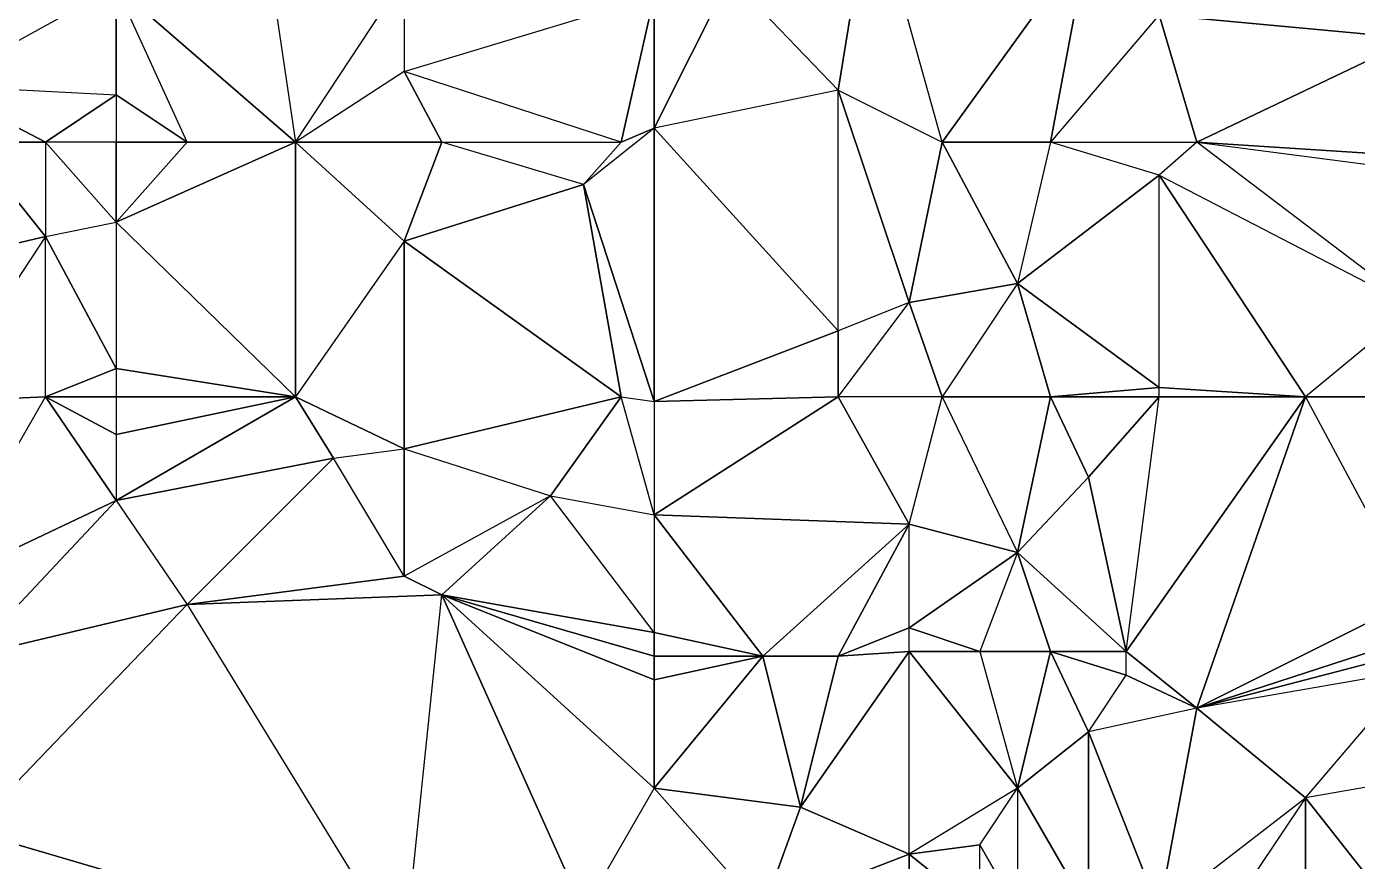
# Model space of a CAD drawing. Header units: metres. Extents: x 121.06818 to 121.07159, y 3.17836 to 3.18313.
# Drawn here: x 121.070202 to 121.070484, y 3.1807055 to 3.1808825 of the extents above; entities that cross this region are included whole.
import ezdxf

# ---------------------------------------------------------------- set-up
doc = ezdxf.new("R2010")
doc.units = ezdxf.units.M

msp = doc.modelspace()

# ---------------------------------------------------------------- linework, layer by layer
at = {"layer": 'DELAUNEY13542', "color": 252}
msp.add_3dface([(121.070412, 3.180695, 0.01032), (121.070404, 3.180695, 0.01031), (121.070404, 3.180709, 0.01031)], dxfattribs=at)
at = {"layer": 'DELAUNEY13543', "color": 252}
msp.add_3dface([(121.070427, 3.180695, 0.01033), (121.070442, 3.180695, 0.01034), (121.070427, 3.180733, 0.01033)], dxfattribs=at)
at = {"layer": 'DELAUNEY13554', "color": 252}
msp.add_3dface([(121.070457, 3.180695, 0.01035), (121.070473, 3.180696, 0.01036), (121.070473, 3.180719, 0.01036)], dxfattribs=at)
at = {"layer": 'DELAUNEY13562', "color": 252}
msp.add_3dface([(121.07032, 3.180695, 0.01028), (121.070282, 3.180685, 0.01028), (121.07029, 3.180762, 0.01028)], dxfattribs=at)
at = {"layer": 'DELAUNEY13563', "color": 252}
msp.add_3dface([(121.070412, 3.180695, 0.01032), (121.070427, 3.180695, 0.01033), (121.070412, 3.180721, 0.01032)], dxfattribs=at)
at = {"layer": 'DELAUNEY13582', "color": 252}
msp.add_3dface([(121.070282, 3.180685, 0.01028), (121.07019, 3.180695, 0.01027), (121.07019, 3.180712, 0.01027)], dxfattribs=at)
at = {"layer": 'DELAUNEY13593', "color": 252}
msp.add_3dface([(121.07032, 3.180695, 0.01028), (121.070358, 3.180695, 0.01029), (121.070335, 3.180721, 0.01028)], dxfattribs=at)
at = {"layer": 'DELAUNEY13595', "color": 252}
msp.add_3dface([(121.070358, 3.180695, 0.01029), (121.070389, 3.180697, 0.0103), (121.070389, 3.180707, 0.0103)], dxfattribs=at)
at = {"layer": 'DELAUNEY13596', "color": 252}
msp.add_3dface([(121.070457, 3.180695, 0.01035), (121.070442, 3.180695, 0.01034), (121.070473, 3.180719, 0.01036)], dxfattribs=at)
at = {"layer": 'DELAUNEY13607', "color": 252}
msp.add_3dface([(121.070389, 3.180697, 0.0103), (121.070404, 3.180695, 0.01031), (121.070389, 3.180707, 0.0103)], dxfattribs=at)
at = {"layer": 'DELAUNEY13608', "color": 252}
msp.add_3dface([(121.070473, 3.180696, 0.01036), (121.070488, 3.1807, 0.01037), (121.070473, 3.180719, 0.01036)], dxfattribs=at)
at = {"layer": 'DELAUNEY13620', "color": 252}
msp.add_3dface([(121.070335, 3.180721, 0.01028), (121.07032, 3.180695, 0.01028), (121.07029, 3.180762, 0.01028)], dxfattribs=at)
at = {"layer": 'DELAUNEY13621', "color": 252}
msp.add_3dface([(121.070335, 3.180721, 0.01028), (121.070358, 3.180695, 0.01029), (121.070366, 3.180717, 0.01029)], dxfattribs=at)
at = {"layer": 'DELAUNEY13622', "color": 252}
msp.add_3dface([(121.070358, 3.180695, 0.01029), (121.070389, 3.180707, 0.0103), (121.070366, 3.180717, 0.01029)], dxfattribs=at)
at = {"layer": 'DELAUNEY13634', "color": 252}
msp.add_3dface([(121.070366, 3.180717, 0.01029), (121.070389, 3.180707, 0.0103), (121.070389, 3.18075, 0.01031)], dxfattribs=at)
at = {"layer": 'DELAUNEY13635', "color": 252}
msp.add_3dface([(121.070389, 3.180707, 0.0103), (121.070404, 3.180695, 0.01031), (121.070404, 3.180709, 0.01031)], dxfattribs=at)
at = {"layer": 'DELAUNEY13636', "color": 252}
msp.add_3dface([(121.070389, 3.180707, 0.0103), (121.070404, 3.180709, 0.01031), (121.070412, 3.180721, 0.01032)], dxfattribs=at)
at = {"layer": 'DELAUNEY13637', "color": 252}
msp.add_3dface([(121.070412, 3.180695, 0.01032), (121.070404, 3.180709, 0.01031), (121.070412, 3.180721, 0.01032)], dxfattribs=at)
at = {"layer": 'DELAUNEY13649', "color": 252}
msp.add_3dface([(121.070282, 3.180685, 0.01028), (121.07019, 3.180712, 0.01027), (121.070236, 3.18076, 0.01028)], dxfattribs=at)
at = {"layer": 'DELAUNEY13663', "color": 252}
msp.add_3dface([(121.070412, 3.180721, 0.01032), (121.070427, 3.180695, 0.01033), (121.070427, 3.180733, 0.01033)], dxfattribs=at)
at = {"layer": 'DELAUNEY13664', "color": 252}
msp.add_3dface([(121.070473, 3.180719, 0.01036), (121.070488, 3.1807, 0.01037), (121.070496, 3.180723, 0.01036)], dxfattribs=at)
at = {"layer": 'DELAUNEY13671', "color": 252}
msp.add_3dface([(121.070236, 3.18076, 0.01028), (121.07019, 3.180712, 0.01027), (121.07019, 3.180749, 0.01027)], dxfattribs=at)
at = {"layer": 'DELAUNEY13672', "color": 252}
msp.add_3dface([(121.070236, 3.18076, 0.01028), (121.070282, 3.180685, 0.01028), (121.07029, 3.180762, 0.01028)], dxfattribs=at)
at = {"layer": 'DELAUNEY13679', "color": 252}
msp.add_3dface([(121.070335, 3.180721, 0.01028), (121.070366, 3.180717, 0.01029), (121.070358, 3.180749, 0.01029)], dxfattribs=at)
at = {"layer": 'DELAUNEY13689', "color": 252}
msp.add_3dface([(121.070412, 3.180721, 0.01032), (121.070427, 3.180733, 0.01033), (121.070419, 3.18075, 0.01033)], dxfattribs=at)
at = {"layer": 'DELAUNEY13690', "color": 252}
msp.add_3dface([(121.070427, 3.180733, 0.01033), (121.070442, 3.180695, 0.01034), (121.07045, 3.180738, 0.01035)], dxfattribs=at)
at = {"layer": 'DELAUNEY13691', "color": 252}
msp.add_3dface([(121.07045, 3.180738, 0.01035), (121.070442, 3.180695, 0.01034), (121.070473, 3.180719, 0.01036)], dxfattribs=at)
at = {"layer": 'DELAUNEY13692', "color": 252}
msp.add_3dface([(121.070496, 3.180723, 0.01036), (121.070473, 3.180719, 0.01036), (121.070496, 3.180746, 0.01035)], dxfattribs=at)
at = {"layer": 'DELAUNEY13705', "color": 252}
msp.add_3dface([(121.07045, 3.180738, 0.01035), (121.070473, 3.180719, 0.01036), (121.070496, 3.180746, 0.01035)], dxfattribs=at)
at = {"layer": 'DELAUNEY13711', "color": 252}
msp.add_3dface([(121.07045, 3.180738, 0.01035), (121.070427, 3.180733, 0.01033), (121.070435, 3.180745, 0.01034)], dxfattribs=at)
at = {"layer": 'DELAUNEY13723', "color": 252}
msp.add_3dface([(121.070412, 3.180721, 0.01032), (121.070389, 3.180707, 0.0103), (121.070389, 3.18075, 0.01031)], dxfattribs=at)
at = {"layer": 'DELAUNEY13744', "color": 252}
msp.add_3dface([(121.070236, 3.18076, 0.01028), (121.07029, 3.180762, 0.01028), (121.070282, 3.180766, 0.01028)], dxfattribs=at)
at = {"layer": 'DELAUNEY13745', "color": 252}
msp.add_3dface([(121.070236, 3.18076, 0.01028), (121.070282, 3.180766, 0.01028), (121.070267, 3.180791, 0.01029)], dxfattribs=at)
at = {"layer": 'DELAUNEY13746', "color": 252}
msp.add_3dface([(121.070282, 3.180766, 0.01028), (121.07029, 3.180762, 0.01028), (121.070313, 3.180783, 0.01029)], dxfattribs=at)
at = {"layer": 'DELAUNEY13747', "color": 252}
msp.add_3dface([(121.07029, 3.180762, 0.01028), (121.070335, 3.180721, 0.01028), (121.070335, 3.180744, 0.01028)], dxfattribs=at)
at = {"layer": 'DELAUNEY13748', "color": 252}
msp.add_3dface([(121.070366, 3.180717, 0.01029), (121.070389, 3.18075, 0.01031), (121.070374, 3.180749, 0.0103)], dxfattribs=at)
at = {"layer": 'DELAUNEY13764', "color": 252}
msp.add_3dface([(121.070366, 3.180717, 0.01029), (121.070374, 3.180749, 0.0103), (121.070358, 3.180749, 0.01029)], dxfattribs=at)
at = {"layer": 'DELAUNEY13765', "color": 252}
msp.add_3dface([(121.070412, 3.180721, 0.01032), (121.070389, 3.18075, 0.01031), (121.070404, 3.18075, 0.01032)], dxfattribs=at)
at = {"layer": 'DELAUNEY13783', "color": 252}
msp.add_3dface([(121.070236, 3.18076, 0.01028), (121.07019, 3.180749, 0.01027), (121.070221, 3.180782, 0.01028)], dxfattribs=at)
at = {"layer": 'DELAUNEY13784', "color": 252}
msp.add_3dface([(121.07029, 3.180762, 0.01028), (121.070335, 3.180744, 0.01028), (121.070335, 3.180749, 0.01028)], dxfattribs=at)
at = {"layer": 'DELAUNEY13785', "color": 252}
msp.add_3dface([(121.070335, 3.180744, 0.01028), (121.070335, 3.180721, 0.01028), (121.070358, 3.180749, 0.01029)], dxfattribs=at)
at = {"layer": 'DELAUNEY13786', "color": 252}
msp.add_3dface([(121.070374, 3.180749, 0.0103), (121.070389, 3.18075, 0.01031), (121.070389, 3.180755, 0.01031)], dxfattribs=at)
at = {"layer": 'DELAUNEY13787', "color": 252}
msp.add_3dface([(121.070404, 3.18075, 0.01032), (121.070412, 3.180721, 0.01032), (121.070419, 3.18075, 0.01033)], dxfattribs=at)
at = {"layer": 'DELAUNEY13804', "color": 252}
msp.add_3dface([(121.070335, 3.180744, 0.01028), (121.070358, 3.180749, 0.01029), (121.070335, 3.180749, 0.01028)], dxfattribs=at)
at = {"layer": 'DELAUNEY13805', "color": 252}
msp.add_3dface([(121.070404, 3.18075, 0.01032), (121.070389, 3.18075, 0.01031), (121.070389, 3.180755, 0.01031)], dxfattribs=at)
at = {"layer": 'DELAUNEY13806', "color": 252}
msp.add_3dface([(121.070427, 3.180733, 0.01033), (121.070435, 3.180745, 0.01034), (121.070419, 3.18075, 0.01033)], dxfattribs=at)
at = {"layer": 'DELAUNEY13819', "color": 252}
msp.add_3dface([(121.070358, 3.180749, 0.01029), (121.070374, 3.180749, 0.0103), (121.070389, 3.180777, 0.01031)], dxfattribs=at)
at = {"layer": 'DELAUNEY13820', "color": 252}
msp.add_3dface([(121.07045, 3.180738, 0.01035), (121.070435, 3.180745, 0.01034), (121.070435, 3.18075, 0.01034)], dxfattribs=at)
at = {"layer": 'DELAUNEY13832', "color": 252}
msp.add_3dface([(121.070404, 3.18075, 0.01032), (121.070419, 3.18075, 0.01033), (121.070412, 3.180771, 0.01032)], dxfattribs=at)
at = {"layer": 'DELAUNEY13854', "color": 252}
msp.add_3dface([(121.070419, 3.18075, 0.01033), (121.070435, 3.180745, 0.01034), (121.070435, 3.18075, 0.01034)], dxfattribs=at)
at = {"layer": 'DELAUNEY13855', "color": 252}
msp.add_3dface([(121.070496, 3.180746, 0.01035), (121.07045, 3.180738, 0.01035), (121.070496, 3.18075, 0.01035)], dxfattribs=at)
at = {"layer": 'DELAUNEY13869', "color": 252}
msp.add_3dface([(121.070419, 3.18075, 0.01033), (121.070435, 3.18075, 0.01034), (121.070412, 3.180771, 0.01032)], dxfattribs=at)
at = {"layer": 'DELAUNEY13870', "color": 252}
msp.add_3dface([(121.07045, 3.180738, 0.01035), (121.070435, 3.18075, 0.01034), (121.070473, 3.180804, 0.01035)], dxfattribs=at)
at = {"layer": 'DELAUNEY13883', "color": 252}
msp.add_3dface([(121.07029, 3.180762, 0.01028), (121.070335, 3.180749, 0.01028), (121.070335, 3.180754, 0.01028)], dxfattribs=at)
at = {"layer": 'DELAUNEY13884', "color": 252}
msp.add_3dface([(121.070335, 3.180749, 0.01028), (121.070358, 3.180749, 0.01029), (121.070335, 3.180754, 0.01028)], dxfattribs=at)
at = {"layer": 'DELAUNEY13885', "color": 252}
msp.add_3dface([(121.070496, 3.18075, 0.01035), (121.07045, 3.180738, 0.01035), (121.070496, 3.180753, 0.01035)], dxfattribs=at)
at = {"layer": 'DELAUNEY13905', "color": 252}
msp.add_3dface([(121.07019, 3.180749, 0.01027), (121.070183, 3.180764, 0.01027), (121.070221, 3.180782, 0.01028)], dxfattribs=at)
at = {"layer": 'DELAUNEY13906', "color": 252}
msp.add_3dface([(121.07029, 3.180762, 0.01028), (121.070335, 3.180754, 0.01028), (121.070313, 3.180783, 0.01029)], dxfattribs=at)
at = {"layer": 'DELAUNEY13907', "color": 252}
msp.add_3dface([(121.070374, 3.180749, 0.0103), (121.070389, 3.180755, 0.01031), (121.070389, 3.180777, 0.01031)], dxfattribs=at)
at = {"layer": 'DELAUNEY13908', "color": 252}
msp.add_3dface([(121.070496, 3.180753, 0.01035), (121.07045, 3.180738, 0.01035), (121.070496, 3.180761, 0.01035)], dxfattribs=at)
at = {"layer": 'DELAUNEY13923', "color": 252}
msp.add_3dface([(121.070335, 3.180754, 0.01028), (121.070358, 3.180749, 0.01029), (121.070335, 3.180779, 0.01029)], dxfattribs=at)
at = {"layer": 'DELAUNEY13924', "color": 252}
msp.add_3dface([(121.070404, 3.18075, 0.01032), (121.070389, 3.180755, 0.01031), (121.070412, 3.180771, 0.01032)], dxfattribs=at)
at = {"layer": 'DELAUNEY13947', "color": 252}
msp.add_3dface([(121.070496, 3.180761, 0.01035), (121.07045, 3.180738, 0.01035), (121.070473, 3.180804, 0.01035)], dxfattribs=at)
at = {"layer": 'DELAUNEY13957', "color": 252}
msp.add_3dface([(121.070221, 3.180782, 0.01028), (121.070236, 3.18076, 0.01028), (121.070267, 3.180791, 0.01029)], dxfattribs=at)
at = {"layer": 'DELAUNEY13958', "color": 252}
msp.add_3dface([(121.070335, 3.180754, 0.01028), (121.070313, 3.180783, 0.01029), (121.070335, 3.180779, 0.01029)], dxfattribs=at)
at = {"layer": 'DELAUNEY13968', "color": 252}
msp.add_3dface([(121.070412, 3.180771, 0.01032), (121.070389, 3.180755, 0.01031), (121.070389, 3.180777, 0.01031)], dxfattribs=at)
at = {"layer": 'DELAUNEY13975', "color": 252}
msp.add_3dface([(121.070412, 3.180771, 0.01032), (121.070435, 3.18075, 0.01034), (121.070427, 3.180787, 0.01033)], dxfattribs=at)
at = {"layer": 'DELAUNEY13983', "color": 252}
msp.add_3dface([(121.070221, 3.180782, 0.01028), (121.070183, 3.180764, 0.01027), (121.070206, 3.180804, 0.01027)], dxfattribs=at)
at = {"layer": 'DELAUNEY13984', "color": 252}
msp.add_3dface([(121.070313, 3.180783, 0.01029), (121.070335, 3.180779, 0.01029), (121.070328, 3.180804, 0.0103)], dxfattribs=at)
at = {"layer": 'DELAUNEY13985', "color": 252}
msp.add_3dface([(121.070335, 3.180779, 0.01029), (121.070358, 3.180749, 0.01029), (121.070389, 3.180777, 0.01031)], dxfattribs=at)
at = {"layer": 'DELAUNEY13986', "color": 252}
msp.add_3dface([(121.070412, 3.180771, 0.01032), (121.070389, 3.180777, 0.01031), (121.070396, 3.180804, 0.01032)], dxfattribs=at)
at = {"layer": 'DELAUNEY13987', "color": 252}
msp.add_3dface([(121.070427, 3.180787, 0.01033), (121.070435, 3.18075, 0.01034), (121.070442, 3.180804, 0.01034)], dxfattribs=at)
at = {"layer": 'DELAUNEY13999', "color": 252}
msp.add_3dface([(121.070282, 3.180766, 0.01028), (121.070267, 3.180791, 0.01029), (121.070282, 3.180793, 0.01029)], dxfattribs=at)
at = {"layer": 'DELAUNEY14000', "color": 252}
msp.add_3dface([(121.070412, 3.180771, 0.01032), (121.070427, 3.180787, 0.01033), (121.070419, 3.180804, 0.01033)], dxfattribs=at)
at = {"layer": 'DELAUNEY14001', "color": 252}
msp.add_3dface([(121.070473, 3.180804, 0.01035), (121.070435, 3.18075, 0.01034), (121.070442, 3.180804, 0.01034)], dxfattribs=at)
at = {"layer": 'DELAUNEY14009', "color": 252}
msp.add_3dface([(121.070473, 3.180804, 0.01035), (121.070496, 3.180761, 0.01035), (121.070503, 3.180804, 0.01036)], dxfattribs=at)
at = {"layer": 'DELAUNEY14019', "color": 252}
msp.add_3dface([(121.070427, 3.180787, 0.01033), (121.070442, 3.180804, 0.01034), (121.070419, 3.180804, 0.01033)], dxfattribs=at)
at = {"layer": 'DELAUNEY14030', "color": 252}
msp.add_3dface([(121.070335, 3.180779, 0.01029), (121.070389, 3.180777, 0.01031), (121.070374, 3.180804, 0.01031)], dxfattribs=at)
at = {"layer": 'DELAUNEY14031', "color": 252}
msp.add_3dface([(121.070473, 3.180804, 0.01035), (121.070442, 3.180804, 0.01034), (121.070442, 3.180806, 0.01034)], dxfattribs=at)
at = {"layer": 'DELAUNEY14043', "color": 252}
msp.add_3dface([(121.070282, 3.180766, 0.01028), (121.070282, 3.180793, 0.01029), (121.070313, 3.180783, 0.01029)], dxfattribs=at)
at = {"layer": 'DELAUNEY14044', "color": 252}
msp.add_3dface([(121.070335, 3.180779, 0.01029), (121.070374, 3.180804, 0.01031), (121.070335, 3.180803, 0.0103)], dxfattribs=at)
at = {"layer": 'DELAUNEY14045', "color": 252}
msp.add_3dface([(121.070374, 3.180804, 0.01031), (121.070389, 3.180777, 0.01031), (121.070396, 3.180804, 0.01032)], dxfattribs=at)
at = {"layer": 'DELAUNEY14053', "color": 252}
msp.add_3dface([(121.070183, 3.180764, 0.01027), (121.070206, 3.180804, 0.01027), (121.070183, 3.180803, 0.01026)], dxfattribs=at)
at = {"layer": 'DELAUNEY14054', "color": 252}
msp.add_3dface([(121.070221, 3.180782, 0.01028), (121.070206, 3.180804, 0.01027), (121.070221, 3.180796, 0.01028)], dxfattribs=at)
at = {"layer": 'DELAUNEY14055', "color": 252}
msp.add_3dface([(121.070267, 3.180791, 0.01029), (121.070282, 3.180793, 0.01029), (121.070259, 3.180804, 0.01029)], dxfattribs=at)
at = {"layer": 'DELAUNEY14056', "color": 252}
msp.add_3dface([(121.070282, 3.180793, 0.01029), (121.070313, 3.180783, 0.01029), (121.070328, 3.180804, 0.0103)], dxfattribs=at)
at = {"layer": 'DELAUNEY14069', "color": 252}
msp.add_3dface([(121.070221, 3.180782, 0.01028), (121.070267, 3.180791, 0.01029), (121.070259, 3.180804, 0.01029)], dxfattribs=at)
at = {"layer": 'DELAUNEY14080', "color": 252}
msp.add_3dface([(121.070183, 3.180803, 0.01026), (121.070206, 3.180804, 0.01027), (121.070206, 3.180838, 0.01026)], dxfattribs=at)
at = {"layer": 'DELAUNEY14081', "color": 252}
msp.add_3dface([(121.070221, 3.180782, 0.01028), (121.070259, 3.180804, 0.01029), (121.070221, 3.180796, 0.01028)], dxfattribs=at)
at = {"layer": 'DELAUNEY14082', "color": 252}
msp.add_3dface([(121.070473, 3.180804, 0.01035), (121.070503, 3.180804, 0.01036), (121.070496, 3.180823, 0.01035)], dxfattribs=at)
at = {"layer": 'DELAUNEY14092', "color": 252}
msp.add_3dface([(121.070335, 3.180779, 0.01029), (121.070328, 3.180804, 0.0103), (121.070335, 3.180803, 0.0103)], dxfattribs=at)
at = {"layer": 'DELAUNEY14093', "color": 252}
msp.add_3dface([(121.070396, 3.180804, 0.01032), (121.070412, 3.180771, 0.01032), (121.070419, 3.180804, 0.01033)], dxfattribs=at)
at = {"layer": 'DELAUNEY14108', "color": 252}
msp.add_3dface([(121.070221, 3.180796, 0.01028), (121.070206, 3.180804, 0.01027), (121.070221, 3.180804, 0.01028)], dxfattribs=at)
at = {"layer": 'DELAUNEY14109', "color": 252}
msp.add_3dface([(121.070221, 3.180796, 0.01028), (121.070259, 3.180804, 0.01029), (121.070221, 3.180804, 0.01028)], dxfattribs=at)
at = {"layer": 'DELAUNEY14110', "color": 252}
msp.add_3dface([(121.070396, 3.180804, 0.01032), (121.070419, 3.180804, 0.01033), (121.070412, 3.180828, 0.01032)], dxfattribs=at)
at = {"layer": 'DELAUNEY14117', "color": 252}
msp.add_3dface([(121.070328, 3.180804, 0.0103), (121.070335, 3.180803, 0.0103), (121.07032, 3.180849, 0.0103)], dxfattribs=at)
at = {"layer": 'DELAUNEY14118', "color": 252}
msp.add_3dface([(121.070335, 3.180803, 0.0103), (121.070374, 3.180804, 0.01031), (121.070374, 3.180818, 0.01031)], dxfattribs=at)
at = {"layer": 'DELAUNEY14119', "color": 252}
msp.add_3dface([(121.070396, 3.180804, 0.01032), (121.070374, 3.180804, 0.01031), (121.070389, 3.180824, 0.01031)], dxfattribs=at)
at = {"layer": 'DELAUNEY14138', "color": 252}
msp.add_3dface([(121.070221, 3.180804, 0.01028), (121.070206, 3.180804, 0.01027), (121.070221, 3.18081, 0.01028)], dxfattribs=at)
at = {"layer": 'DELAUNEY14149', "color": 252}
msp.add_3dface([(121.070221, 3.180804, 0.01028), (121.070259, 3.180804, 0.01029), (121.070221, 3.18081, 0.01028)], dxfattribs=at)
at = {"layer": 'DELAUNEY14150', "color": 252}
msp.add_3dface([(121.070419, 3.180804, 0.01033), (121.070442, 3.180804, 0.01034), (121.070442, 3.180806, 0.01034)], dxfattribs=at)
at = {"layer": 'DELAUNEY14172', "color": 252}
msp.add_3dface([(121.070221, 3.18081, 0.01028), (121.070206, 3.180804, 0.01027), (121.070206, 3.180838, 0.01026)], dxfattribs=at)
at = {"layer": 'DELAUNEY14173', "color": 252}
msp.add_3dface([(121.070259, 3.180804, 0.01029), (121.070282, 3.180793, 0.01029), (121.070282, 3.180837, 0.01029)], dxfattribs=at)
at = {"layer": 'DELAUNEY14174', "color": 252}
msp.add_3dface([(121.070282, 3.180793, 0.01029), (121.070328, 3.180804, 0.0103), (121.070282, 3.180837, 0.01029)], dxfattribs=at)
at = {"layer": 'DELAUNEY14175', "color": 252}
msp.add_3dface([(121.070419, 3.180804, 0.01033), (121.070442, 3.180806, 0.01034), (121.070412, 3.180828, 0.01032)], dxfattribs=at)
at = {"layer": 'DELAUNEY14186', "color": 252}
msp.add_3dface([(121.070221, 3.18081, 0.01028), (121.070259, 3.180804, 0.01029), (121.070221, 3.180841, 0.01027)], dxfattribs=at)
at = {"layer": 'DELAUNEY14187', "color": 252}
msp.add_3dface([(121.070473, 3.180804, 0.01035), (121.070442, 3.180806, 0.01034), (121.070442, 3.180851, 0.01033)], dxfattribs=at)
at = {"layer": 'DELAUNEY14188', "color": 252}
msp.add_3dface([(121.070496, 3.180823, 0.01035), (121.070473, 3.180804, 0.01035), (121.070442, 3.180851, 0.01033)], dxfattribs=at)
at = {"layer": 'DELAUNEY14205', "color": 252}
msp.add_3dface([(121.070335, 3.180803, 0.0103), (121.070374, 3.180818, 0.01031), (121.070335, 3.180861, 0.0103)], dxfattribs=at)
at = {"layer": 'DELAUNEY14206', "color": 252}
msp.add_3dface([(121.070374, 3.180818, 0.01031), (121.070374, 3.180804, 0.01031), (121.070389, 3.180824, 0.01031)], dxfattribs=at)
at = {"layer": 'DELAUNEY14207', "color": 252}
msp.add_3dface([(121.070396, 3.180804, 0.01032), (121.070389, 3.180824, 0.01031), (121.070412, 3.180828, 0.01032)], dxfattribs=at)
at = {"layer": 'DELAUNEY14220', "color": 252}
msp.add_3dface([(121.070389, 3.180824, 0.01031), (121.070374, 3.180818, 0.01031), (121.070374, 3.180869, 0.0103)], dxfattribs=at)
at = {"layer": 'DELAUNEY14229', "color": 252}
msp.add_3dface([(121.070282, 3.180837, 0.01029), (121.070259, 3.180804, 0.01029), (121.070259, 3.180858, 0.01028)], dxfattribs=at)
at = {"layer": 'DELAUNEY14234', "color": 252}
msp.add_3dface([(121.070183, 3.180803, 0.01026), (121.070168, 3.180829, 0.01024), (121.070206, 3.180838, 0.01026)], dxfattribs=at)
at = {"layer": 'DELAUNEY14235', "color": 252}
msp.add_3dface([(121.070282, 3.180837, 0.01029), (121.070328, 3.180804, 0.0103), (121.07032, 3.180849, 0.0103)], dxfattribs=at)
at = {"layer": 'DELAUNEY14246', "color": 252}
msp.add_3dface([(121.070412, 3.180828, 0.01032), (121.070389, 3.180824, 0.01031), (121.070396, 3.180858, 0.01031)], dxfattribs=at)
at = {"layer": 'DELAUNEY14247', "color": 252}
msp.add_3dface([(121.070412, 3.180828, 0.01032), (121.070442, 3.180806, 0.01034), (121.070442, 3.180851, 0.01033)], dxfattribs=at)
at = {"layer": 'DELAUNEY14258', "color": 252}
msp.add_3dface([(121.070221, 3.18081, 0.01028), (121.070206, 3.180838, 0.01026), (121.070221, 3.180841, 0.01027)], dxfattribs=at)
at = {"layer": 'DELAUNEY14259', "color": 252}
msp.add_3dface([(121.070282, 3.180837, 0.01029), (121.07032, 3.180849, 0.0103), (121.07029, 3.180858, 0.01029)], dxfattribs=at)
at = {"layer": 'DELAUNEY14271', "color": 252}
msp.add_3dface([(121.070206, 3.180838, 0.01026), (121.070168, 3.180829, 0.01024), (121.07019, 3.180858, 0.01024)], dxfattribs=at)
at = {"layer": 'DELAUNEY14272', "color": 252}
msp.add_3dface([(121.070259, 3.180804, 0.01029), (121.070221, 3.180841, 0.01027), (121.070259, 3.180858, 0.01028)], dxfattribs=at)
at = {"layer": 'DELAUNEY14284', "color": 252}
msp.add_3dface([(121.070206, 3.180838, 0.01026), (121.070221, 3.180841, 0.01027), (121.070206, 3.180858, 0.01025)], dxfattribs=at)
at = {"layer": 'DELAUNEY14285', "color": 252}
msp.add_3dface([(121.07032, 3.180849, 0.0103), (121.070335, 3.180803, 0.0103), (121.070335, 3.180861, 0.0103)], dxfattribs=at)
at = {"layer": 'DELAUNEY14286', "color": 252}
msp.add_3dface([(121.070412, 3.180828, 0.01032), (121.070442, 3.180851, 0.01033), (121.070419, 3.180858, 0.01032)], dxfattribs=at)
at = {"layer": 'DELAUNEY14301', "color": 252}
msp.add_3dface([(121.070259, 3.180858, 0.01028), (121.070221, 3.180841, 0.01027), (121.070236, 3.180858, 0.01027)], dxfattribs=at)
at = {"layer": 'DELAUNEY14318', "color": 252}
msp.add_3dface([(121.070221, 3.180841, 0.01027), (121.070236, 3.180858, 0.01027), (121.070221, 3.180858, 0.01026)], dxfattribs=at)
at = {"layer": 'DELAUNEY14319', "color": 252}
msp.add_3dface([(121.070259, 3.180858, 0.01028), (121.070282, 3.180837, 0.01029), (121.07029, 3.180858, 0.01029)], dxfattribs=at)
at = {"layer": 'DELAUNEY14320', "color": 252}
msp.add_3dface([(121.070335, 3.180861, 0.0103), (121.070374, 3.180818, 0.01031), (121.070374, 3.180869, 0.0103)], dxfattribs=at)
at = {"layer": 'DELAUNEY14327', "color": 252}
msp.add_3dface([(121.070259, 3.180858, 0.01028), (121.070236, 3.180858, 0.01027), (121.070221, 3.180891, 0.01025)], dxfattribs=at)
at = {"layer": 'DELAUNEY14328', "color": 252}
msp.add_3dface([(121.070335, 3.180861, 0.0103), (121.07032, 3.180849, 0.0103), (121.070328, 3.180858, 0.0103)], dxfattribs=at)
at = {"layer": 'DELAUNEY14329', "color": 252}
msp.add_3dface([(121.07045, 3.180858, 0.01033), (121.070442, 3.180851, 0.01033), (121.070496, 3.180823, 0.01035)], dxfattribs=at)
at = {"layer": 'DELAUNEY14330', "color": 252}
msp.add_3dface([(121.07045, 3.180858, 0.01033), (121.070442, 3.180851, 0.01033), (121.070419, 3.180858, 0.01032)], dxfattribs=at)
at = {"layer": 'DELAUNEY14346', "color": 252}
msp.add_3dface([(121.070496, 3.180823, 0.01035), (121.07045, 3.180858, 0.01033), (121.070496, 3.180852, 0.01034)], dxfattribs=at)
at = {"layer": 'DELAUNEY14359', "color": 252}
msp.add_3dface([(121.070206, 3.180838, 0.01026), (121.07019, 3.180858, 0.01024), (121.070206, 3.180858, 0.01025)], dxfattribs=at)
at = {"layer": 'DELAUNEY14360', "color": 252}
msp.add_3dface([(121.070328, 3.180858, 0.0103), (121.07032, 3.180849, 0.0103), (121.07029, 3.180858, 0.01029)], dxfattribs=at)
at = {"layer": 'DELAUNEY14361', "color": 252}
msp.add_3dface([(121.070396, 3.180858, 0.01031), (121.070389, 3.180824, 0.01031), (121.070374, 3.180869, 0.0103)], dxfattribs=at)
at = {"layer": 'DELAUNEY14362', "color": 252}
msp.add_3dface([(121.070412, 3.180828, 0.01032), (121.070396, 3.180858, 0.01031), (121.070419, 3.180858, 0.01032)], dxfattribs=at)
at = {"layer": 'DELAUNEY14363', "color": 252}
msp.add_3dface([(121.07045, 3.180858, 0.01033), (121.070496, 3.180852, 0.01034), (121.070496, 3.180855, 0.01034)], dxfattribs=at)
at = {"layer": 'DELAUNEY14377', "color": 252}
msp.add_3dface([(121.070335, 3.180861, 0.0103), (121.070328, 3.180858, 0.0103), (121.070335, 3.180889, 0.01029)], dxfattribs=at)
at = {"layer": 'DELAUNEY14389', "color": 252}
msp.add_3dface([(121.070374, 3.180869, 0.0103), (121.070335, 3.180861, 0.0103), (121.070351, 3.180893, 0.01029)], dxfattribs=at)
at = {"layer": 'DELAUNEY14401', "color": 252}
msp.add_3dface([(121.070374, 3.180869, 0.0103), (121.070396, 3.180858, 0.01031), (121.070381, 3.180912, 0.0103)], dxfattribs=at)
at = {"layer": 'DELAUNEY14402', "color": 252}
msp.add_3dface([(121.070419, 3.180858, 0.01032), (121.070396, 3.180858, 0.01031), (121.070427, 3.180901, 0.01031)], dxfattribs=at)
at = {"layer": 'DELAUNEY14410', "color": 252}
msp.add_3dface([(121.070206, 3.180858, 0.01025), (121.070221, 3.180841, 0.01027), (121.070221, 3.180858, 0.01026)], dxfattribs=at)
at = {"layer": 'DELAUNEY14423', "color": 252}
msp.add_3dface([(121.070221, 3.180858, 0.01026), (121.070206, 3.180858, 0.01025), (121.070221, 3.180868, 0.01026)], dxfattribs=at)
at = {"layer": 'DELAUNEY14424', "color": 252}
msp.add_3dface([(121.070221, 3.180858, 0.01026), (121.070236, 3.180858, 0.01027), (121.070221, 3.180868, 0.01026)], dxfattribs=at)
at = {"layer": 'DELAUNEY14434', "color": 252}
msp.add_3dface([(121.070259, 3.180858, 0.01028), (121.07029, 3.180858, 0.01029), (121.070282, 3.180873, 0.01028)], dxfattribs=at)
at = {"layer": 'DELAUNEY14435', "color": 252}
msp.add_3dface([(121.07045, 3.180858, 0.01033), (121.070496, 3.180855, 0.01034), (121.070496, 3.18088, 0.01033)], dxfattribs=at)
at = {"layer": 'DELAUNEY14465', "color": 252}
msp.add_3dface([(121.070282, 3.180873, 0.01028), (121.070259, 3.180858, 0.01028), (121.070282, 3.180893, 0.01027)], dxfattribs=at)
at = {"layer": 'DELAUNEY14466', "color": 252}
msp.add_3dface([(121.070282, 3.180873, 0.01028), (121.07029, 3.180858, 0.01029), (121.070328, 3.180858, 0.0103)], dxfattribs=at)
at = {"layer": 'DELAUNEY14476', "color": 252}
msp.add_3dface([(121.07019, 3.180858, 0.01024), (121.070183, 3.18087, 0.01023), (121.070206, 3.180858, 0.01025)], dxfattribs=at)
at = {"layer": 'DELAUNEY14477', "color": 252}
msp.add_3dface([(121.070221, 3.180868, 0.01026), (121.070206, 3.180858, 0.01025), (121.070183, 3.18087, 0.01023)], dxfattribs=at)
at = {"layer": 'DELAUNEY14478', "color": 252}
msp.add_3dface([(121.070221, 3.180868, 0.01026), (121.070236, 3.180858, 0.01027), (121.070221, 3.180891, 0.01025)], dxfattribs=at)
at = {"layer": 'DELAUNEY14488', "color": 252}
msp.add_3dface([(121.070419, 3.180858, 0.01032), (121.07045, 3.180858, 0.01033), (121.070442, 3.180885, 0.01032)], dxfattribs=at)
at = {"layer": 'DELAUNEY14498', "color": 252}
msp.add_3dface([(121.070442, 3.180885, 0.01032), (121.070419, 3.180858, 0.01032), (121.070427, 3.180901, 0.01031)], dxfattribs=at)
at = {"layer": 'DELAUNEY14499', "color": 252}
msp.add_3dface([(121.070442, 3.180885, 0.01032), (121.07045, 3.180858, 0.01033), (121.070496, 3.18088, 0.01033)], dxfattribs=at)
at = {"layer": 'DELAUNEY14516', "color": 252}
msp.add_3dface([(121.070351, 3.180893, 0.01029), (121.070335, 3.180861, 0.0103), (121.070335, 3.180889, 0.01029)], dxfattribs=at)
at = {"layer": 'DELAUNEY14517', "color": 252}
msp.add_3dface([(121.070351, 3.180893, 0.01029), (121.070374, 3.180869, 0.0103), (121.070381, 3.180912, 0.0103)], dxfattribs=at)
at = {"layer": 'DELAUNEY14524', "color": 252}
msp.add_3dface([(121.070335, 3.180889, 0.01029), (121.070328, 3.180858, 0.0103), (121.070282, 3.180873, 0.01028)], dxfattribs=at)
at = {"layer": 'DELAUNEY14543', "color": 252}
msp.add_3dface([(121.070221, 3.180891, 0.01025), (121.070183, 3.18087, 0.01023), (121.070221, 3.180868, 0.01026)], dxfattribs=at)
at = {"layer": 'DELAUNEY14544', "color": 252}
msp.add_3dface([(121.070221, 3.180891, 0.01025), (121.070183, 3.18087, 0.01023), (121.07019, 3.180912, 0.01023)], dxfattribs=at)
at = {"layer": 'DELAUNEY14545', "color": 252}
msp.add_3dface([(121.070282, 3.180873, 0.01028), (121.070335, 3.180889, 0.01029), (121.070282, 3.180893, 0.01027)], dxfattribs=at)
at = {"layer": 'DELAUNEY14547', "color": 252}
msp.add_3dface([(121.070442, 3.180885, 0.01032), (121.070496, 3.18088, 0.01033), (121.070488, 3.180905, 0.01032)], dxfattribs=at)
at = {"layer": 'DELAUNEY14563', "color": 252}
msp.add_3dface([(121.070259, 3.180858, 0.01028), (121.070282, 3.180893, 0.01027), (121.070251, 3.180912, 0.01025)], dxfattribs=at)
at = {"layer": 'DELAUNEY14564', "color": 252}
msp.add_3dface([(121.070427, 3.180901, 0.01031), (121.070396, 3.180858, 0.01031), (121.070381, 3.180912, 0.0103)], dxfattribs=at)
at = {"layer": 'DELAUNEY14572', "color": 252}
msp.add_3dface([(121.070259, 3.180858, 0.01028), (121.070221, 3.180891, 0.01025), (121.070251, 3.180912, 0.01025)], dxfattribs=at)

doc.saveas('drawing.dxf')
